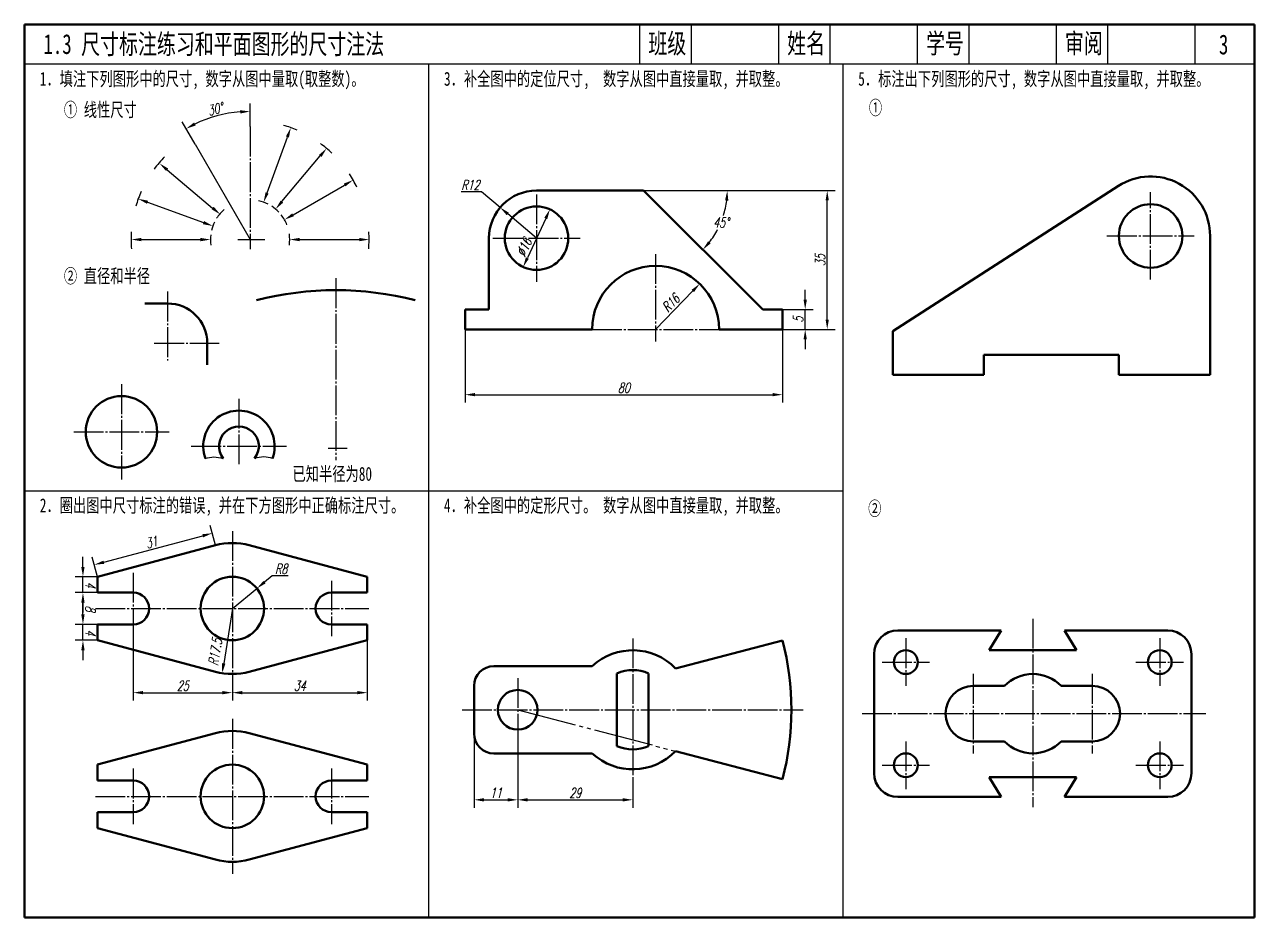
# Model space of a CAD drawing. Header units: millimetres. Extents: x 0 to 1965, y 254 to 841.
# Drawn here: x 713.7 to 1023.7, y 616.3 to 841.3 of the extents above; entities that cross this region are included whole.
import ezdxf

# ---------------------------------------------------------------- set-up
doc = ezdxf.new("R2010")
doc.units = ezdxf.units.MM
doc.header["$PDMODE"] = 33
doc.header["$PDSIZE"] = 1.5
doc.linetypes.add('myCENTER', pattern=[18, 15, -1, 1, -1])
doc.linetypes.add('myPHANTOM', pattern=[20, 15, -1, 1, -1, 1, -1])
doc.layers.get('Defpoints').update_dxf_attribs({"lineweight": 20})
for name, color, linetype, lineweight in [('中心线', 7, 'myCENTER', 25), ('双点画线', 7, 'myPHANTOM', 25), ('尺寸', 7, 'Continuous', 25), ('标题文字', 7, 'Continuous', 25), ('粗实线', 7, 'Continuous', 50), ('细实线', 7, 'Continuous', 25)]:
    doc.layers.add(name, color=color, linetype=linetype, lineweight=lineweight)
doc.styles.add('尺寸文字1-2.5号', font='txt.shx', dxfattribs={"width": 0.7, "oblique": 15, "height": 2.5})
doc.styles.add('标题汉字1-5号', font='SimSun.ttf', dxfattribs={"width": 0.7, "height": 5})
doc.styles.add('标题汉字2-3.5号', font='SimSun.ttf', dxfattribs={"width": 0.7, "height": 3.5})
doc.dimstyles.new('尺寸25', dxfattribs={"dimtxt": 2.5, "dimasz": 2.5, "dimexe": 2, "dimexo": 0, "dimgap": 0.5, "dimtad": 1, "dimdec": 0, "dimdsep": 46, "dimtxsty": '尺寸文字1-2.5号', "dimcen": 0, "dimadec": 0, "dimazin": 0, "dimtfac": 1, "dimtdec": 0, "dimtmove": 0, "dimatfit": 3, "dimfxl": 0, "dimarcsym": 0})
doc.dimstyles.new('水平标注25', dxfattribs={"dimtxt": 2.5, "dimasz": 2.5, "dimexe": 2, "dimexo": 0, "dimgap": 0.5, "dimtad": 1, "dimtih": 1, "dimtoh": 1, "dimdec": 0, "dimzin": 0, "dimdsep": 46, "dimtxsty": '尺寸文字1-2.5号', "dimcen": 0, "dimadec": 0, "dimazin": 0, "dimtfac": 1, "dimtdec": 0, "dimtmove": 1, "dimatfit": 3, "dimfxl": 0, "dimtolj": 1, "dimtzin": 0, "dimarcsym": 0})

# ---------------------------------------------------------------- blocks, each defined once
blk = doc.blocks.new('*D118')
at = {"layer": 'Defpoints', "color": 0}
for p in [(764.95, 818.96), (770.55, 815.64), (756.69, 811.18), (770.55, 787.17), (770.55, 784.73)]:
    blk.add_point(p, dxfattribs=at)
at = {"layer": '尺寸', "color": 0, "lineweight": -2}
for p, q in [((770.55, 815.64), (770.55, 821.45)), ((756.69, 811.18), (753.42, 816.85))]:
    blk.add_line(p, q, dxfattribs=at)
blk.add_arc((770.55, 787.17), 32.28, 94.439, 115.561, dxfattribs=at)
at = {"layer": '尺寸', "color": 0}
for points in [[(768.04, 819.77), (768.07, 818.93), (770.55, 819.45)], [(756.82, 815.92), (756.43, 816.66), (754.42, 815.12)]]:
    blk.add_solid(points, dxfattribs=at)
at = {"layer": '尺寸', "color": 0, "insert": (761.75, 820.04), "char_height": 2.5, "attachment_point": 5, "rotation": 15, "style": '尺寸文字1-2.5号'}
blk.add_mtext('30°', dxfattribs=at)
blk = doc.blocks.new('*D119')
at = {"layer": 'Defpoints', "color": 0}
for p in [(741.08, 688.19), (766.08, 675.69), (766.08, 672.98)]:
    blk.add_point(p, dxfattribs=at)
at = {"layer": '尺寸', "color": 0, "lineweight": -2}
for p, q in [((741.08, 688.19), (741.08, 670.98)), ((743.58, 672.98), (763.58, 672.98)), ((766.08, 675.69), (766.08, 670.98))]:
    blk.add_line(p, q, dxfattribs=at)
at = {"layer": '尺寸', "color": 0}
for points in [[(743.58, 673.4), (743.58, 672.57), (741.08, 672.98)], [(763.58, 673.4), (763.58, 672.57), (766.08, 672.98)]]:
    blk.add_solid(points, dxfattribs=at)
at = {"layer": '尺寸', "color": 0, "insert": (753.58, 674.73), "char_height": 2.5, "attachment_point": 5, "style": '尺寸文字1-2.5号'}
blk.add_mtext('25', dxfattribs=at)
blk = doc.blocks.new('*D120')
at = {"layer": 'Defpoints', "color": 0}
for p in [(800.08, 686.19), (766.08, 675.69), (800.08, 672.98)]:
    blk.add_point(p, dxfattribs=at)
at = {"layer": '尺寸', "color": 0, "lineweight": -2}
for p, q in [((800.08, 686.19), (800.08, 670.98)), ((766.08, 675.69), (766.08, 670.98)), ((768.58, 672.98), (797.58, 672.98))]:
    blk.add_line(p, q, dxfattribs=at)
at = {"layer": '尺寸', "color": 0}
for points in [[(768.58, 673.4), (768.58, 672.57), (766.08, 672.98)], [(797.58, 673.4), (797.58, 672.57), (800.08, 672.98)]]:
    blk.add_solid(points, dxfattribs=at)
at = {"layer": '尺寸', "color": 0, "insert": (783.08, 674.73), "char_height": 2.5, "attachment_point": 5, "style": '尺寸文字1-2.5号'}
blk.add_mtext('34', dxfattribs=at)
blk = doc.blocks.new('*D121')
at = {"layer": 'Defpoints', "color": 0}
for p in [(766.08, 694.19), (763.52, 677.89)]:
    blk.add_point(p, dxfattribs=at)
at = {"layer": '尺寸', "color": 0, "lineweight": -2}
blk.add_line((766.08, 694.19), (763.91, 680.36), dxfattribs=at)
at = {"layer": '尺寸', "color": 0}
blk.add_solid([(763.5, 680.42), (764.32, 680.29), (763.52, 677.89)], dxfattribs=at)
at = {"layer": '尺寸', "color": 0, "insert": (761.77, 683.19), "char_height": 2.5, "attachment_point": 5, "rotation": 81.0636, "style": '尺寸文字1-2.5号'}
blk.add_mtext('R17.5', dxfattribs=at)
blk = doc.blocks.new('*D122')
at = {"layer": 'Defpoints', "color": 0}
for p in [(772.27, 699.26), (766.08, 694.19)]:
    blk.add_point(p, dxfattribs=at)
at = {"layer": '尺寸', "color": 0, "lineweight": -2}
for p, q in [((776.14, 702.43), (774.21, 700.84)), ((780.11, 702.43), (776.14, 702.43)), ((766.08, 694.19), (772.27, 699.26))]:
    blk.add_line(p, q, dxfattribs=at)
at = {"layer": '尺寸', "color": 0}
blk.add_solid([(773.94, 701.17), (774.47, 700.52), (772.27, 699.26)], dxfattribs=at)
at = {"layer": '尺寸', "color": 0, "insert": (778.38, 704.18), "char_height": 2.5, "attachment_point": 5, "style": '尺寸文字1-2.5号'}
blk.add_mtext('R8', dxfattribs=at)
blk = doc.blocks.new('*D123')
at = {"layer": 'Defpoints', "color": 0}
for p in [(761.02, 713.16), (761.83, 710.13), (732.08, 702.19)]:
    blk.add_point(p, dxfattribs=at)
at = {"layer": '尺寸', "color": 0, "lineweight": -2}
for p, q in [((761.83, 710.13), (760.5, 715.09)), ((733.69, 705.86), (758.6, 712.51)), ((732.08, 702.19), (730.76, 707.15))]:
    blk.add_line(p, q, dxfattribs=at)
at = {"layer": '尺寸', "color": 0}
for points in [[(758.5, 712.91), (758.71, 712.11), (761.02, 713.16)], [(733.58, 706.26), (733.8, 705.46), (731.28, 705.22)]]:
    blk.add_solid(points, dxfattribs=at)
at = {"layer": '尺寸', "color": 0, "insert": (745.7, 710.88), "char_height": 2.5, "attachment_point": 5, "rotation": 14.9493, "style": '尺寸文字1-2.5号'}
blk.add_mtext('31', dxfattribs=at)
blk = doc.blocks.new('*D124')
at = {"layer": 'Defpoints', "color": 0}
for p in [(824.76, 764.52), (904.76, 764.52), (904.76, 748.08)]:
    blk.add_point(p, dxfattribs=at)
at = {"layer": '尺寸', "color": 0, "lineweight": -2}
for p, q in [((824.76, 764.52), (824.76, 746.08)), ((904.76, 764.52), (904.76, 746.08)), ((827.26, 748.08), (902.26, 748.08))]:
    blk.add_line(p, q, dxfattribs=at)
at = {"layer": '尺寸', "color": 0}
for points in [[(827.26, 748.5), (827.26, 747.67), (824.76, 748.08)], [(902.26, 748.5), (902.26, 747.67), (904.76, 748.08)]]:
    blk.add_solid(points, dxfattribs=at)
at = {"layer": '尺寸', "color": 0, "insert": (864.76, 749.83), "char_height": 2.5, "attachment_point": 5, "style": '尺寸文字1-2.5号'}
blk.add_mtext('80', dxfattribs=at)
blk = doc.blocks.new('*D125')
at = {"layer": 'Defpoints', "color": 0}
for p in [(904.76, 769.52), (910.48, 769.52), (904.76, 764.52)]:
    blk.add_point(p, dxfattribs=at)
at = {"layer": '尺寸', "color": 0, "lineweight": -2}
for p, q in [((910.48, 772.02), (910.48, 774.52)), ((904.76, 769.52), (912.48, 769.52)), ((910.48, 764.52), (910.48, 769.52)), ((904.76, 764.52), (912.48, 764.52)), ((910.48, 762.02), (910.48, 759.52))]:
    blk.add_line(p, q, dxfattribs=at)
at = {"layer": '尺寸', "color": 0}
for points in [[(910.07, 772.02), (910.9, 772.02), (910.48, 769.52)], [(910.07, 762.02), (910.9, 762.02), (910.48, 764.52)]]:
    blk.add_solid(points, dxfattribs=at)
at = {"layer": '尺寸', "color": 0, "insert": (908.73, 767.02), "char_height": 2.5, "attachment_point": 5, "rotation": 90, "style": '尺寸文字1-2.5号'}
blk.add_mtext('5', dxfattribs=at)
blk = doc.blocks.new('*D126')
at = {"layer": 'Defpoints', "color": 0}
for p in [(869.76, 799.52), (916.03, 799.52), (904.76, 764.52)]:
    blk.add_point(p, dxfattribs=at)
at = {"layer": '尺寸', "color": 0, "lineweight": -2}
for p, q in [((869.76, 799.52), (918.03, 799.52)), ((916.03, 767.02), (916.03, 797.02)), ((904.76, 764.52), (918.03, 764.52))]:
    blk.add_line(p, q, dxfattribs=at)
at = {"layer": '尺寸', "color": 0}
for points in [[(915.62, 797.02), (916.45, 797.02), (916.03, 799.52)], [(915.62, 767.02), (916.45, 767.02), (916.03, 764.52)]]:
    blk.add_solid(points, dxfattribs=at)
at = {"layer": '尺寸', "color": 0, "insert": (914.28, 781.94), "char_height": 2.5, "attachment_point": 5, "rotation": 90, "style": '尺寸文字1-2.5号'}
blk.add_mtext('35', dxfattribs=at)
blk = doc.blocks.new('*D127')
at = {"layer": 'Defpoints', "color": 0}
for p in [(883.89, 776.01), (872.76, 764.52)]:
    blk.add_point(p, dxfattribs=at)
at = {"layer": '尺寸', "color": 0, "lineweight": -2}
blk.add_line((872.76, 764.52), (882.15, 774.22), dxfattribs=at)
at = {"layer": '尺寸', "color": 0}
blk.add_solid([(881.85, 774.51), (882.45, 773.93), (883.89, 776.01)], dxfattribs=at)
at = {"layer": '尺寸', "color": 0, "insert": (876.59, 771.15), "char_height": 2.5, "attachment_point": 5, "rotation": 45.9312, "style": '尺寸文字1-2.5号'}
blk.add_mtext('R16', dxfattribs=at)
blk = doc.blocks.new('*D128')
at = {"layer": 'Defpoints', "color": 0}
for p in [(833.58, 795.25), (842.76, 787.52)]:
    blk.add_point(p, dxfattribs=at)
at = {"layer": '尺寸', "color": 0, "lineweight": -2}
for p, q in [((828.91, 799.18), (823.77, 799.18)), ((833.58, 795.25), (828.91, 799.18)), ((842.76, 787.52), (835.5, 793.64))]:
    blk.add_line(p, q, dxfattribs=at)
at = {"layer": '尺寸', "color": 0}
blk.add_solid([(835.77, 793.96), (835.23, 793.32), (833.58, 795.25)], dxfattribs=at)
at = {"layer": '尺寸', "color": 0, "insert": (826.09, 800.93), "char_height": 2.5, "attachment_point": 5, "style": '尺寸文字1-2.5号'}
blk.add_mtext('R12', dxfattribs=at)
blk = doc.blocks.new('*D129')
at = {"layer": 'Defpoints', "color": 0}
for p in [(846.13, 794.77), (839.39, 780.26)]:
    blk.add_point(p, dxfattribs=at)
at = {"layer": '尺寸', "color": 0, "lineweight": -2}
blk.add_line((845.08, 792.5), (840.44, 782.53), dxfattribs=at)
at = {"layer": '尺寸', "color": 0}
for points in [[(844.7, 792.68), (845.46, 792.33), (846.13, 794.77)], [(840.07, 782.7), (840.82, 782.35), (839.39, 780.26)]]:
    blk.add_solid(points, dxfattribs=at)
at = {"layer": '尺寸', "color": 0, "insert": (839.61, 785.19), "char_height": 2.5, "attachment_point": 5, "rotation": 65.0741, "style": '尺寸文字1-2.5号'}
blk.add_mtext('∅16', dxfattribs=at)
blk = doc.blocks.new('*D130')
at = {"layer": 'Defpoints', "color": 0}
for p in [(842.76, 799.52), (869.76, 799.52), (869.76, 799.52), (888.02, 788.98), (899.76, 769.52)]:
    blk.add_point(p, dxfattribs=at)
at = {"layer": '尺寸', "color": 0, "lineweight": -2}
blk.add_line((869.76, 799.52), (892.84, 799.52), dxfattribs=at)
for start, end in [(342.5628, 353.2005), (321.7995, 332.2441)]:
    blk.add_arc((869.76, 799.52), 21.08, start, end, dxfattribs=at)
at = {"layer": '尺寸', "color": 0}
for points in [[(890.28, 797.05), (891.11, 797), (890.84, 799.52)], [(886.64, 786.2), (886.02, 786.76), (884.67, 784.61)]]:
    blk.add_solid(points, dxfattribs=at)
at = {"layer": '尺寸', "color": 0, "insert": (889.24, 791.45), "char_height": 2.5, "attachment_point": 5, "style": '尺寸文字1-2.5号'}
blk.add_mtext('\\A1;45°', dxfattribs=at)
blk = doc.blocks.new('*D131')
at = {"layer": 'Defpoints', "color": 0}
for p in [(827.01, 662.67), (838.01, 661.64), (838.01, 645.98)]:
    blk.add_point(p, dxfattribs=at)
at = {"layer": '尺寸', "color": 0, "lineweight": -2}
for p, q in [((827.01, 662.67), (827.01, 643.98)), ((838.01, 661.64), (838.01, 643.98)), ((829.51, 645.98), (835.51, 645.98))]:
    blk.add_line(p, q, dxfattribs=at)
at = {"layer": '尺寸', "color": 0}
for points in [[(829.51, 646.39), (829.51, 645.56), (827.01, 645.98)], [(835.51, 646.39), (835.51, 645.56), (838.01, 645.98)]]:
    blk.add_solid(points, dxfattribs=at)
at = {"layer": '尺寸', "color": 0, "insert": (832.51, 647.73), "char_height": 2.5, "attachment_point": 5, "style": '尺寸文字1-2.5号'}
blk.add_mtext('11', dxfattribs=at)
blk = doc.blocks.new('*D132')
at = {"layer": 'Defpoints', "color": 0}
for p in [(838.01, 661.64), (867.01, 651.09), (867.01, 645.98)]:
    blk.add_point(p, dxfattribs=at)
at = {"layer": '尺寸', "color": 0, "lineweight": -2}
for p, q in [((838.01, 661.64), (838.01, 643.98)), ((867.01, 651.09), (867.01, 643.98)), ((840.51, 645.98), (864.51, 645.98))]:
    blk.add_line(p, q, dxfattribs=at)
at = {"layer": '尺寸', "color": 0}
for points in [[(840.51, 646.39), (840.51, 645.56), (838.01, 645.98)], [(864.51, 646.39), (864.51, 645.56), (867.01, 645.98)]]:
    blk.add_solid(points, dxfattribs=at)
at = {"layer": '尺寸', "color": 0, "insert": (852.51, 647.73), "char_height": 2.5, "attachment_point": 5, "style": '尺寸文字1-2.5号'}
blk.add_mtext('29', dxfattribs=at)

msp = doc.modelspace()

# ---------------------------------------------------------------- linework, layer by layer
at = {"layer": '中心线', "ltscale": 0.5}
for p, q in [((770.55, 815.64), (770.55, 784.73)), ((842.76, 798.52), (842.76, 776.52)), ((997.55, 777.08), (997.55, 799.08)), ((831.76, 787.52), (853.76, 787.52)), ((986.55, 788.08), (1008.55, 788.08)), ((767.47, 787.17), (774.31, 787.17)), ((872.76, 783.52), (872.76, 761.52)), ((792.16, 777.42), (792.16, 731.58)), ((749.76, 774.06), (749.76, 756.71)), ((856.76, 764.52), (888.76, 764.52)), ((746.4, 761.06), (762.76, 761.06)), ((738.13, 750.71), (738.13, 726.71)), ((767.74, 747.07), (767.74, 730.29)), ((726.13, 738.71), (750.13, 738.71)), ((755.74, 735.07), (779.74, 735.07)), ((790.22, 734.58), (794.99, 734.58)), ((766.08, 713.69), (766.08, 675.69)), ((741.08, 703.19), (741.08, 688.19)), ((791.08, 701.19), (791.08, 687.19)), ((731.55, 694.19), (800.5, 694.19)), ((967.85, 691.62), (967.85, 644.12)), ((867.01, 686.67), (867.01, 651.09)), ((935.85, 686.69), (935.85, 674.69)), ((999.85, 686.69), (999.85, 674.69)), ((929.85, 680.69), (941.85, 680.69)), ((993.85, 680.69), (1005.85, 680.69)), ((838.01, 676.67), (838.01, 661.64)), ((952.85, 677.69), (952.85, 657.69)), ((982.85, 677.69), (982.85, 657.69)), ((824.01, 668.67), (910.01, 668.67)), ((924.85, 667.69), (1011.45, 667.69)), ((766.08, 666.35), (766.08, 627.35)), ((935.85, 660.69), (935.85, 648.69)), ((999.85, 660.69), (999.85, 648.69)), ((929.85, 654.69), (941.85, 654.69)), ((993.85, 654.69), (1005.85, 654.69)), ((741.08, 653.85), (741.08, 639.85)), ((791.08, 653.85), (791.08, 639.85)), ((731.55, 646.85), (800.5, 646.85))]:
    msp.add_line(p, q, dxfattribs=at)
at = {"layer": '双点画线'}
msp.add_line((838.01, 668.67), (877.79, 658.24), dxfattribs=at)
at = {"layer": '尺寸'}
for p, q in [((774.83, 798.92), (779.96, 813.01)), ((778.59, 796.75), (788.23, 808.24)), ((749.63, 804.76), (761.12, 795.12)), ((781.38, 793.42), (794.37, 800.92)), ((744.71, 796.58), (758.81, 791.45)), ((743.14, 787.17), (758.05, 787.17)), ((783.05, 787.17), (798.05, 787.17)), ((728.42, 704.69), (728.42, 707.19)), ((732.08, 702.19), (726.42, 702.19)), ((728.42, 698.19), (728.42, 702.19)), ((732.08, 698.19), (726.42, 698.19)), ((732.08, 698.19), (726.42, 698.19)), ((728.42, 692.69), (728.42, 695.69)), ((728.42, 695.69), (728.42, 693.19)), ((728.42, 692.69), (728.42, 695.19)), ((732.08, 690.19), (726.42, 690.19)), ((732.08, 690.19), (726.42, 690.19)), ((728.42, 686.19), (728.42, 690.19)), ((732.08, 686.19), (726.42, 686.19)), ((728.42, 683.69), (728.42, 681.19))]:
    msp.add_line(p, q, dxfattribs=at)
for points in [[(779.57, 813.15), (780.35, 812.87), (780.81, 815.36)], [(787.91, 808.5), (788.55, 807.97), (789.84, 810.15)], [(749.9, 805.08), (749.36, 804.44), (747.72, 806.37)], [(794.16, 801.28), (794.58, 800.56), (796.53, 802.17)], [(744.85, 796.97), (744.57, 796.18), (742.36, 797.43)], [(774.44, 799.06), (775.22, 798.77), (773.97, 796.57)], [(778.27, 797.01), (778.91, 796.48), (776.98, 794.83)], [(761.39, 795.44), (760.85, 794.8), (763.04, 793.51)], [(781.17, 793.78), (781.59, 793.06), (779.21, 792.17)], [(758.95, 791.84), (758.66, 791.05), (761.16, 790.59)], [(743.14, 787.59), (743.14, 786.75), (740.64, 787.17)], [(758.05, 787.59), (758.05, 786.75), (760.55, 787.17)], [(783.05, 787.59), (783.05, 786.75), (780.55, 787.17)], [(798.05, 787.59), (798.05, 786.75), (800.55, 787.17)], [(728, 704.69), (728.83, 704.69), (728.42, 702.19)], [(728, 695.69), (728.83, 695.69), (728.42, 698.19)], [(728, 695.69), (728.83, 695.69), (728.42, 698.19)], [(728, 692.69), (728.83, 692.69), (728.42, 690.19)], [(728, 692.69), (728.83, 692.69), (728.42, 690.19)], [(728, 683.69), (728.83, 683.69), (728.42, 686.19)]]:
    msp.add_solid(points, dxfattribs=at)
at = {"layer": '粗实线'}
for p, q in [((713.71, 841.35), (713.71, 831.35)), ((1023.71, 841.35), (713.71, 841.35)), ((1023.71, 831.35), (1023.71, 841.35)), ((713.71, 831.35), (713.71, 616.35)), ((1023.71, 616.35), (1023.71, 831.35)), ((932.55, 764.08), (989.43, 800.69)), ((842.76, 799.52), (869.76, 799.52)), ((869.76, 799.52), (899.76, 769.52)), ((830.76, 787.52), (830.76, 769.52)), ((1012.55, 753.08), (1012.55, 788.08)), ((749.76, 771.06), (744.01, 771.06)), ((824.76, 769.52), (830.76, 769.52)), ((824.76, 769.52), (824.76, 764.52)), ((899.76, 769.52), (904.76, 769.52)), ((904.76, 769.52), (904.76, 764.52)), ((824.76, 764.52), (856.76, 764.52)), ((888.76, 764.52), (904.76, 764.52)), ((932.55, 753.08), (932.55, 764.08)), ((759.76, 761.06), (759.76, 755.57)), ((955.55, 758.08), (989.55, 758.08)), ((955.55, 753.08), (955.55, 758.08)), ((989.55, 753.08), (989.55, 758.08)), ((932.55, 753.08), (955.55, 753.08)), ((989.55, 753.08), (1012.55, 753.08)), ((732.08, 702.19), (761.83, 710.13)), ((800.08, 702.19), (770.34, 710.13)), ((732.08, 702.19), (732.08, 698.19)), ((800.08, 702.19), (800.08, 698.19)), ((741.08, 698.19), (732.08, 698.19)), ((791.08, 698.19), (800.08, 698.19)), ((732.08, 690.19), (732.08, 686.19)), ((741.08, 690.19), (732.08, 690.19)), ((791.08, 690.19), (800.08, 690.19)), ((800.08, 690.19), (800.08, 686.19)), ((933.85, 688.69), (959.85, 688.69)), ((956.85, 683.69), (959.85, 688.69)), ((975.85, 688.69), (1001.85, 688.69)), ((978.85, 683.69), (975.85, 688.69)), ((732.08, 686.19), (761.83, 678.25)), ((800.08, 686.19), (770.34, 678.25)), ((877.79, 679.1), (904.76, 686.17)), ((927.85, 682.69), (927.85, 652.69)), ((956.85, 683.69), (978.85, 683.69)), ((1007.85, 682.69), (1007.85, 652.69)), ((832.01, 679.67), (856.82, 679.67)), ((863.01, 677.84), (863.01, 659.51)), ((871.01, 677.84), (871.01, 659.51)), ((827.01, 674.67), (827.01, 662.67)), ((952.85, 674.69), (960.71, 674.69)), ((975, 674.69), (982.85, 674.69)), ((732.08, 654.85), (761.83, 662.79)), ((800.08, 654.85), (770.34, 662.79)), ((952.85, 660.69), (960.71, 660.69)), ((975, 660.69), (982.85, 660.69)), ((832.01, 657.67), (856.82, 657.67)), ((877.79, 658.24), (904.76, 651.17)), ((732.08, 654.85), (732.08, 650.85)), ((800.08, 654.85), (800.08, 650.85)), ((956.85, 651.69), (978.85, 651.69)), ((956.85, 651.69), (959.85, 646.69)), ((978.85, 651.69), (975.85, 646.69)), ((741.08, 650.85), (732.08, 650.85)), ((791.08, 650.85), (800.08, 650.85)), ((933.85, 646.69), (959.85, 646.69)), ((975.85, 646.69), (1001.85, 646.69)), ((732.08, 642.85), (732.08, 638.85)), ((741.08, 642.85), (732.08, 642.85)), ((791.08, 642.85), (800.08, 642.85)), ((800.08, 642.85), (800.08, 638.85)), ((732.08, 638.85), (761.83, 630.9)), ((800.08, 638.85), (770.34, 630.9)), ((713.71, 616.35), (1023.71, 616.35))]:
    msp.add_line(p, q, dxfattribs=at)
for centre, radius in [((842.76, 787.52), 8), ((997.55, 788.08), 8), ((738.13, 738.71), 9), ((766.08, 694.19), 8), ((935.85, 680.69), 3), ((999.85, 680.69), 3), ((838.01, 668.67), 5), ((935.85, 654.69), 3), ((999.85, 654.69), 3), ((766.08, 646.85), 8)]:
    msp.add_circle(centre, radius, dxfattribs=at)
for centre, radius, start, end in [((997.55, 788.08), 15, 0, 122.7683), ((842.76, 787.52), 12, 90, 180), ((872.76, 764.52), 16, 0, 180), ((792.16, 694.42), 80, 75.5225, 104.4775), ((749.76, 761.06), 10, 0, 90), ((767.74, 735.07), 9, 340.1704, 199.8296), ((767.74, 735.07), 5, 322.3668, 217.6332), ((766.08, 694.19), 16.5, 75.0507, 104.9493), ((741.08, 694.19), 4, 270, 90), ((791.08, 694.19), 4, 90, 270), ((933.85, 682.69), 6, 90, 180), ((1001.85, 682.69), 6, 0, 90), ((838.01, 668.67), 69, 345.308, 14.692), ((867.01, 668.67), 15, 44.0548, 132.8334), ((832.01, 674.67), 5, 90, 180), ((766.08, 694.19), 16.5, 255.0507, 284.9493), ((867.01, 668.67), 10, 66.4218, 113.5782), ((967.85, 667.69), 10, 44.427, 135.573), ((952.85, 667.69), 7, 90, 270), ((982.85, 667.69), 7, 270, 90), ((766.08, 646.85), 16.5, 75.0507, 104.9493), ((832.01, 662.67), 5, 180, 270), ((967.85, 667.69), 10, 224.427, 315.573), ((867.01, 668.67), 15, 227.1666, 315.9452), ((867.01, 668.67), 10, 246.4218, 293.5782), ((933.85, 652.69), 6, 180, 270), ((1001.85, 652.69), 6, 270, 0), ((741.08, 646.85), 4, 270, 90), ((791.08, 646.85), 4, 90, 270), ((766.08, 646.85), 16.5, 255.0507, 284.9493)]:
    msp.add_arc(centre, radius, start, end, dxfattribs=at)
at = {"layer": '细实线'}
for p, q in [((868.71, 841.35), (868.71, 831.35)), ((881.71, 841.35), (881.71, 831.35)), ((903.71, 841.35), (903.71, 831.35)), ((916.71, 841.35), (916.71, 831.35)), ((938.71, 841.35), (938.71, 831.35)), ((951.71, 841.35), (951.71, 831.35)), ((973.71, 841.35), (973.71, 831.35)), ((986.71, 841.35), (986.71, 831.35)), ((1008.71, 841.35), (1008.71, 831.35)), ((1023.71, 831.35), (713.71, 831.35)), ((815.59, 616.35), (815.59, 831.35)), ((920.01, 616.35), (920.01, 831.35)), ((756.69, 811.18), (770.55, 787.17)), ((713.71, 723.85), (920.01, 723.85))]:
    msp.add_line(p, q, dxfattribs=at)
for radius, start, end in [(30, 66.6951, 73.6673), (30, 46.5931, 53.7463), (30, 135.8987, 143.7437), (30, 26.1534, 33.4547), (30, 156.1114, 163.6853), (10, 63.0183, 77.5156), (10, 130.7007, 147.5923), (10, 43.3821, 57.0257), (10, 153.81, 166.6502), (10, 21.8376, 38.2907), (30, 176.1942, 184.4656), (10, 173.1632, 188.188), (10, 351.8855, 8.2407), (30, 355.5344, 3.7943)]:
    msp.add_arc((770.55, 787.17), radius, start, end, dxfattribs=at)
for points in [[(759.27, 732.02), (761.43, 732.38), (763.78, 732.02)], [(776.2, 732.02), (774.04, 732.38), (771.7, 732.02)]]:
    msp.add_spline(points, degree=3, dxfattribs=at)

# ---------------------------------------------------------------- texts
at = {"layer": '尺寸', "char_height": 2.5, "attachment_point": 5, "rotation": 270, "style": '尺寸文字1-2.5号'}
for s, insert in [('4', (730.3, 700.19)), ('8', (730.3, 694.19)), ('4', (730.3, 688.19))]:
    msp.add_mtext(s, dxfattribs=dict(at, insert=insert))
at = {"layer": '标题文字', "width": 0.7}
for s, height, style, p in [('1.3 尺寸标注练习和平面图形的尺寸注法', 5, '标题汉字1-5号', (718.45, 833.94)), ('班级', 5, '标题汉字1-5号', (870.94, 834.11)), ('姓名', 5, '标题汉字1-5号', (905.94, 834.11)), ('学号', 5, '标题汉字1-5号', (940.94, 834.11)), ('审阅', 5, '标题汉字1-5号', (975.94, 834.11)), ('3', 5, '标题汉字1-5号', (1014.77, 833.84)), ('1．填注下列图形中的尺寸, 数字从图中量取(取整数)。', 3.5, '标题汉字2-3.5号', (717.55, 825.94)), ('3．补全图中的定位尺寸,  数字从图中直接量取, 并取整。', 3.5, '标题汉字2-3.5号', (819.43, 825.94)), ('5．标注出下列图形的尺寸, 数字从图中直接量取, 并取整。', 3.5, '标题汉字2-3.5号', (923.85, 825.94)), ('① 线性尺寸', 3.5, '标题汉字2-3.5号', (723.62, 818.15)), ('①', 3.5, '标题汉字2-3.5号', (926.54, 818.65)), ('② 直径和半径', 3.5, '标题汉字2-3.5号', (723.62, 776.24)), ('已知半径为80', 3.5, '标题汉字2-3.5号', (781.25, 726.38)), ('2．圈出图中尺寸标注的错误, 并在下方图形中正确标注尺寸。', 3.5, '标题汉字2-3.5号', (717.55, 718.44)), ('4．补全图中的定形尺寸。 数字从图中直接量取, 并取整。', 3.5, '标题汉字2-3.5号', (819.43, 718.44)), ('②', 3.5, '标题汉字2-3.5号', (926.35, 717.65))]:
    msp.add_text(s, height=height, dxfattribs=dict(at, style=style)).set_placement(p)

# ---------------------------------------------------------------- dimensions: what is measured, and where the dimension line sits
at = {"layer": '尺寸'}
dim = msp.add_angular_dim_2l(base=(764.95, 818.96), line1=((770.55, 815.64), (770.55, 784.73)), line2=((756.69, 811.18), (770.55, 787.17)), dimstyle='尺寸25', override={"dimtoh": 1}, dxfattribs=at)
dim.commit()
dim.dimension.update_dxf_attribs({"geometry": '*D118', "text_midpoint": (761.75, 820.04)})
for center, mpoint, override, picture, middle in [((842.76, 787.52), (833.58, 795.25), {"dimtih": 1, "dimtoh": 1, "dimatfit": 2}, '*D128', (826.09, 799.18)), ((872.76, 764.52), (883.89, 776.01), {"dimtoh": 1, "dimtmove": 2}, '*D127', (876.59, 771.15))]:
    dim = msp.add_radius_dim(center=center, mpoint=mpoint, dimstyle='尺寸25', override=override, dxfattribs=at)
    dim.commit()
    dim.dimension.update_dxf_attribs({"geometry": picture, "text_midpoint": middle, "dimtype": 164})
dim = msp.add_angular_dim_2l(base=(888.02, 788.98), line1=((869.76, 799.52), (899.76, 769.52)), line2=((842.76, 799.52), (869.76, 799.52)), dimstyle='水平标注25', dxfattribs=at)
dim.commit()
dim.dimension.update_dxf_attribs({"geometry": '*D130', "text_midpoint": (889.24, 791.45)})
dim = msp.add_linear_dim(base=(916.03, 799.52), p1=(904.76, 764.52), p2=(869.76, 799.52), angle=90, dimstyle='尺寸25', override={"dimtoh": 1}, dxfattribs=at)
dim.commit()
dim.dimension.update_dxf_attribs({"geometry": '*D126', "text_midpoint": (916.03, 781.94), "dimtype": 160})
dim = msp.add_diameter_dim_2p(p1=(846.13, 794.77), p2=(839.39, 780.26), dimstyle='尺寸25', override={"dimtoh": 1, "dimtmove": 2}, dxfattribs=at)
dim.commit()
dim.dimension.update_dxf_attribs({"geometry": '*D129', "text_midpoint": (839.61, 785.19), "dimtype": 163})
dim = msp.add_linear_dim(base=(910.48, 769.52), p1=(904.76, 764.52), p2=(904.76, 769.52), angle=90, dimstyle='尺寸25', override={"dimtoh": 1}, dxfattribs=at)
dim.commit()
dim.dimension.update_dxf_attribs({"geometry": '*D125', "text_midpoint": (908.73, 767.02)})
for base, p1, p2, override, picture, middle in [((904.76, 748.08), (824.76, 764.52), (904.76, 764.52), {"dimtoh": 1}, '*D124', (864.76, 749.83)), ((766.08, 672.98), (741.08, 688.19), (766.08, 675.69), {"dimtoh": 1}, '*D119', (753.58, 674.73)), ((800.08, 672.98), (766.08, 675.69), (800.08, 686.19), {"dimtoh": 1, "dimtmove": 1}, '*D120', (783.08, 674.73)), ((838.01, 645.98), (827.01, 662.67), (838.01, 661.64), {"dimtoh": 1}, '*D131', (832.51, 647.73)), ((867.01, 645.98), (838.01, 661.64), (867.01, 651.09), {"dimtoh": 1, "dimtmove": 1}, '*D132', (852.51, 647.73))]:
    dim = msp.add_linear_dim(base=base, p1=p1, p2=p2, dimstyle='尺寸25', override=override, dxfattribs=at)
    dim.commit()
    dim.dimension.update_dxf_attribs({"geometry": picture, "text_midpoint": middle})
dim = msp.add_aligned_dim(p1=(732.08, 702.19), p2=(761.83, 710.13), distance=3.13, dimstyle='尺寸25', override={"dimtoh": 1}, dxfattribs=at)
dim.commit()
dim.dimension.update_dxf_attribs({"geometry": '*D123', "text_midpoint": (745.7, 710.88)})
dim = msp.add_radius_dim(center=(766.08, 694.19), mpoint=(772.27, 699.26), dimstyle='尺寸25', override={"dimtoh": 1}, dxfattribs=at)
dim.commit()
dim.dimension.update_dxf_attribs({"geometry": '*D122', "text_midpoint": (778.38, 704.18)})
dim = msp.add_radius_dim(center=(766.0835, 694.1887), mpoint=(763.5204, 677.889), text='<>.5', dimstyle='尺寸25', override={"dimtoh": 1, "dimtmove": 2}, dxfattribs=at)
dim.commit()
dim.dimension.update_dxf_attribs({"geometry": '*D121', "text_midpoint": (761.7665, 683.1888), "dimtype": 164})

doc.saveas('drawing.dxf')
